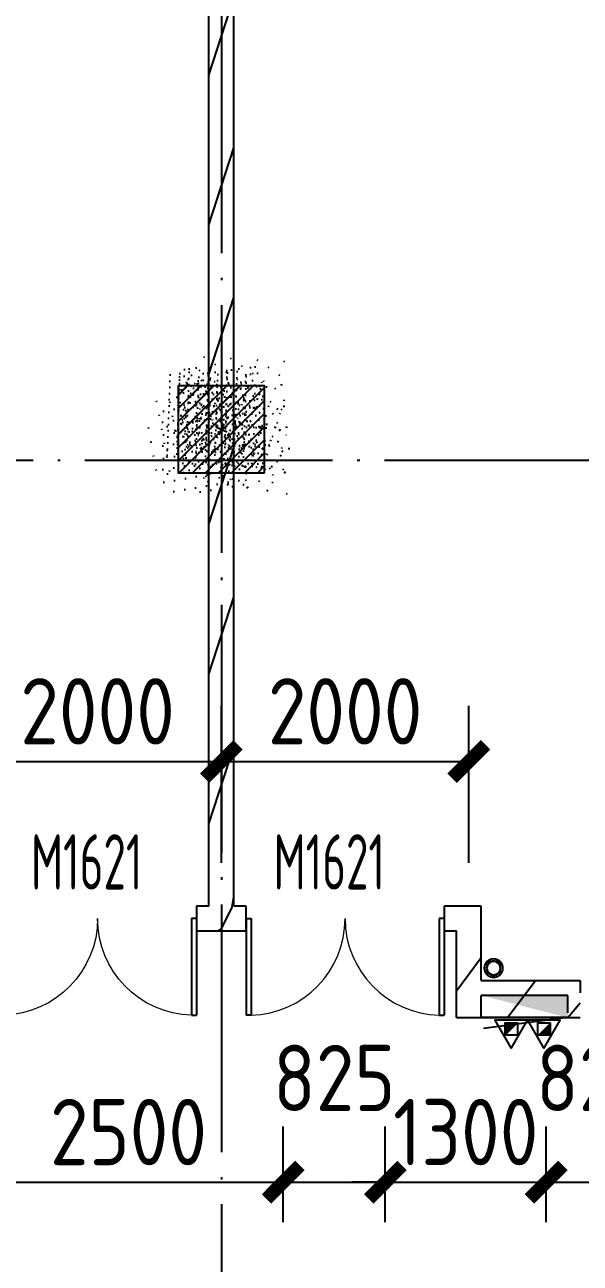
# Model space of a CAD drawing. Header units: inches. Extents: x 0 to 1813292486, y 0 to 3473589894.
# Drawn here: x 600488297 to 600492786, y 3473220935 to 3473230934 of the extents above; entities that cross this region are included whole.
import ezdxf
from ezdxf.enums import TextEntityAlignment as Align
from ezdxf.xclip import XClip

# ---------------------------------------------------------------- set-up
doc = ezdxf.new("R2010")
doc.units = ezdxf.units.IN
doc.header["$LTSCALE"] = 1000
doc.header["$MEASUREMENT"] = 0
doc.header["$XCLIPFRAME"] = 2
doc.linetypes.add('AX-MALL-GIRD-200$0$DOTE', pattern=[2.4200000000000004, 2, -0.2, 0.02, -0.2])
for name, color, linetype in [('A-Anno-Note', 241, 'Continuous'), ('AX-MALL-DIM-P02$0$A-Anno-Dims', 3, 'Continuous'), ('AX-MALL-DIM-P02$0$A-Detl-Thin', 131, 'Continuous'), ('AX-MALL-GIRD-200$0$A-Grid', 222, 'AX-MALL-GIRD-200$0$DOTE'), ('AX-MALL-P02-200$0$A-Anno-Note', 241, 'Continuous'), ('AX-MALL-WALL-P02$0$A-Anno-Note', 241, 'Continuous'), ('AX-MALL-WALL-P02-QT$0$A-Detl-Patt', 8, 'Continuous'), ('AX-MALL-WALL-P02-QT$0$A-Detl-Thin', 131, 'Continuous'), ('AX-MALL-WALL-P02-QT$0$A-Wall', 2, 'Continuous'), ('AX-MALL-WALL-P02-QT$0$A-Wall-Patt', 13, 'Continuous'), ('AX-MALL-WALL-P02-QT$0$A-Wind', 4, 'Continuous'), ('AX-MALL-WORD-P02$0$A-Wind-Iden', 11, 'Continuous'), ('AX-MALL-ZTKD-P02$0$A-Anno-Note', 241, 'Continuous'), ('PX-MALL-P02-LG$0$P-Exsh', 31, 'Continuous'), ('PX-MALL-P02-LG$0$P-Hydt-Boxx', 221, 'Continuous'), ('PX-MALL-P02-LG$0$P-Hydt-Pipe', 221, 'Continuous'), ('PX-MALL-P02-LG$0$P-Pipe-Risr', 7, 'Continuous'), ('PX-MALL-P02-LG$0$P-Pipe-Risr-Arch', 6, 'Continuous'), ('PX-MALL-P02-LG$0$P-Pipe-Risr-W100', 6, 'Continuous'), ('PX-MALL-P02-LG$0$P-Pipe-Risr-W50', 6, 'Continuous'), ('SX-MALL-WALL-L-1F~2F$0$S-COLU', 30, 'Continuous'), ('SX-MALL-WALL-L-1F~2F$0$S-PATT-WALL', 83, 'Continuous'), ('SX-MALL-WALL-L-1F~2F$0$单形心', 4, 'Continuous')]:
    doc.layers.add(name, color=color, linetype=linetype)
doc.styles.add('AX-MALL-DIM-P02$0$_TCH_DIM_T3', font='gbenor.shx')
doc.styles.add('AX-MALL-WORD-P02$0$_TCH_WINDOW', font='gbenor.shx', dxfattribs={"bigfont": 'gbcbig.shx'})
doc.styles.add('PX-MALL-P02-LG$0$jzfz', font='gbenor.shx', dxfattribs={"bigfont": 'gbcbig.shx'})
doc.dimstyles.new('AX-MALL-DIM-P02$0$_TCH_ARCH&&180', dxfattribs={"dimtxt": 535.5, "dimasz": 270, "dimexe": 450, "dimexo": 450, "dimgap": 137.25, "dimtad": 1, "dimdec": 0, "dimzin": 0, "dimdsep": 46, "dimtxsty": 'AX-MALL-DIM-P02$0$_TCH_DIM_T3', "dimblk": 'AX-MALL-DIM-P02$0$_ArchTick', "dimcen": 0.09, "dimclrt": 7, "dimazin": 2, "dimtfac": 1, "dimtdec": 0, "dimtix": 1, "dimtmove": 2, "dimatfit": 3, "dimfxl": 500, "dimtolj": 1, "dimtzin": 0, "dimarcsym": 0})
pattern_1 = [(45, (0, 359.0227), (-353.55353201463, 353.55353201463), [])]

# ---------------------------------------------------------------- blocks, each defined once
blk = doc.blocks.new('AX-MALL-WORD-P02')
at = {"layer": 'AX-MALL-WORD-P02$0$A-Wind-Iden', "style": 'AX-MALL-WORD-P02$0$_TCH_WINDOW', "width": 0.7}
for p in [(600301509.8595023, 3473114972.097249), (600303346.5522683, 3473114287.875295)]:
    blk.add_text('M1621', height=446.25, rotation=339.5681612302259, dxfattribs=at).set_placement(p)
blk = doc.blocks.new('AX-MALL-GIRD-200')
at = {"layer": 'AX-MALL-GIRD-200$0$A-Grid'}
for p, q in [((600330787.703265, 3473189157.338247), (600292058.1643155, 3473085193.611165)), ((600223757.4145118, 3473147635.412487), (600581653.41861, 3473014308.649205))]:
    blk.add_line(p, q, dxfattribs=at)
blk = doc.blocks.new('AX-MALL-WALL-P02-QT$0$tj')
at = {"layer": 'AX-MALL-WALL-P02-QT$0$A-Detl-Patt'}
h = blk.add_hatch(dxfattribs=at)
h.set_pattern_fill('STEEL', color=256, scale=100.0000000000001, angle=50.43183869082386)
h.set_pattern_definition([(75.00000000004839, (-14278.19445574284, 156289.8254051208), (-153.3407249234246, 41.08752340989569), []), (75.00000000004839, (-14317.88195610046, 156358.5661673546), (-153.3407249234246, 41.08752340989569), [])])
edge = h.paths.add_edge_path()
edge.add_line((88101.273016572, 47666.64152574539), (87883.93542659283, 47459.84604215622))
edge.add_line((87883.93542659283, 47459.84604215622), (91571.54751467705, 43584.64122533798))
edge.add_arc((262949.389629302, 558937.705083496), 543101.4133620498, 251.6057364187558, 260.0288666978238)
edge.add_arc((172180.8466627672, -2862.146247219684), 27099.9982179492, 64.7128659603706, 96.9316049602786, ccw=False)
edge.add_arc((262948.9730309481, 558936.3205539446), 543099.9677998082, 261.6155114784545, 271.7251478115656)
edge.add_line((279298.9759148359, 16082.51663446426), (279298.9759315252, 16382.65274763107))
edge.add_arc((262948.9742454757, 558936.3204835369), 542799.9676941936, 261.62020364125146, 271.7261014454634, ccw=False)
edge.add_arc((172180.8456921196, -2862.14609140989), 27400.00151046549, 64.80631838577902, 96.83815911678944)
edge.add_arc((262949.394896181, 558937.7037490648), 542801.4137571028, 251.6136389015772, 260.02417327084333, ccw=False)
edge.add_line((91737.26096642017, 43845.69257831573), (88101.273016572, 47666.64152574539))
blk.add_lwpolyline([(88103.03003954887, 47737.33037519455), (87813.24658572674, 47461.60306501389), (91543.92713344097, 43541.13421487808, 0.03677856867194786), (168908.9495433569, 23989.2463850975, -0.1416543586965341), (183742.0972260237, 21592.70785188675, 0.04416604653312874), (279348.9759123325, 16034.00206041336), (279348.9759345055, 16434.18465709686, -0.04414427716130016), (183859.0483468771, 21979.79425859451, 0.1405450684183163), (168919.8474783897, 24393.46752309799, -0.03670519880877311), (91764.87840116024, 43889.20268630981), (88103.03007543087, 47737.33033752441)], format="xyb", dxfattribs=at)
blk.add_lwpolyline([(88101.273016572, 47666.64152574539), (87883.93542659283, 47459.84604215622), (91571.54751467705, 43584.64122533798, 0.0367693963449814), (168910.2986617088, 24039.77597379684, -0.1415142461245126), (183756.7420067787, 21641.08926153183, 0.04414024362697595), (279298.9759148359, 16082.51663446426), (279298.9759315252, 16382.65274763107, -0.04412389944666065), (183844.4648458958, 21931.40288829803, 0.1406825130026793), (168918.4574091434, 24342.94360637665, -0.03671436212623864), (91737.26096642017, 43845.69257831573)], format="xyb", close=True, dxfattribs=at)
blk = doc.blocks.new('SX-MALL-WALL-L-1F~2F$0$BANWANG_XINGXIN')
at = {"color": 0}
for points in [[(0.7071067811865476, 0.7071067811865475), (-0.7071067811865477, -0.7071067811865475)], [(-0.7071067811865475, 0.7071067811865476), (0.7071067811865474, -0.7071067811865477)]]:
    blk.add_lwpolyline(points, dxfattribs=at)
blk = doc.blocks.new('SX-MALL-WALL-L-1F~2F')
at = {"layer": 'SX-MALL-WALL-L-1F~2F$0$S-PATT-WALL'}
h = blk.add_hatch(dxfattribs=at)
h.set_pattern_fill('钢筋混凝土', color=256, scale=15, pattern_type=2)
h.set_pattern_definition([(24.56816131876918, (600332935.7891504, 3473134121.862035), (-31.18316060756021, 68.21004687377882), []), (29.56816131876925, (600332935.7891504, 3473134121.862035), (97.53445422577846, -46.37920049590846), [11.24999999999975, -123.749999999998]), (334.5681613187692, (600332935.7891504, 3473134121.862035), (19.8843977583576, 112.9961142864107), [8.999999999999753, -98.99999999999802]), (80.01956131876923, (600332943.9170215, 3473134117.997103), (117.4189029535321, 66.61682170576017), [9.5610285, -105.1713168]), (25.75236131876918, (600332946.2619354, 3473134149.974679), (141.3476152674957, -79.15081590010527), [16.87499999999999, -185.6249999999999]), (76.20376131876925, (600332958.040899, 3473134143.378771), (182.3878362713222, 87.98253900728308), [14.3415432, -157.75695]), (330.7523613187692, (600332946.2619354, 3473134149.974679), (182.3877676118969, 87.98268144025063), [13.5, -148.4999999999999]), (0.5681613187692685, (600332957.7000613, 3473134137.710125), (62.82047321120105, -87.84980446922418), [11.25, -123.75]), (305.5681613187692, (600332957.7000613, 3473134137.710125), (72.17288940056437, 89.18848105901375), [8.999999999999998, -98.99999999999999]), (51.01956131876926, (600332962.9350961, 3473134130.389306), (134.9933625470349, 1.33857134020591), [9.5610285, -105.1713168]), (17.06816131876921, (600332935.7891504, 3473134121.862035), (19.14085714793764, 46.1558949392409), [0.7499999999999999, -97.79999999999998, 0.7499999999999999, -100.5, 0.7499999999999999, -99.37499999999999]), (347.0681613187692, (600332935.7891504, 3473134121.862035), (57.63084699394109, 41.66442757030211), [0.7499999999999999, -57.29999999999999, 0.7499999999999999, -95.54999999999998, 0.7499999999999999, -37.87499999999999]), (307.0681613187692, (600332904.4435518, 3473134133.53919), (73.85474001336533, -31.12342331039777), [0.7499999999999847, -37.49999999999902, 0.7499999999999847, -116.999999999998, 0.7499999999999847, -155.2499999999961]), (297.0681613187692, (600332890.3872297, 3473134138.775582), (87.2164167648191, -16.46683781742514), [0.7499999999999999, -48.74999999999999, 0.7499999999999999, -77.69999999999997, 0.7499999999999999, -110.25])])
h.paths.add_polyline_path([(600304454.3436079, 3473117466.724951), (600304698.7085898, 3473118122.686653), (600304042.7468867, 3473118367.051636), (600303798.3819046, 3473117711.089932)])
h = blk.add_hatch(dxfattribs=at)
h.set_pattern_fill('钢筋混凝土', color=256, scale=15, pattern_type=2)
h.set_pattern_definition([(24.56816131876918, (600332935.7891504, 3473134121.862035), (-31.18316060756021, 68.21004687377882), []), (29.56816131876925, (600332935.7891504, 3473134121.862035), (97.53445422577846, -46.37920049590846), [11.25, -123.75]), (334.5681613187692, (600332935.7891504, 3473134121.862035), (19.88439775835759, 112.9961142864107), [9, -99]), (80.01956131876923, (600332943.9170215, 3473134117.997102), (117.4189029535321, 66.61682170576017), [9.5610285, -105.1713168]), (25.75236131876919, (600332946.2619354, 3473134149.974679), (141.3476152674957, -79.15081590010527), [16.87499999999951, -185.624999999996]), (76.20376131876925, (600332958.040899, 3473134143.37877), (182.3878362713222, 87.98253900728311), [14.3415432, -157.75695]), (330.7523613187692, (600332946.2619354, 3473134149.974679), (182.387767611897, 87.98268144025062), [13.49999999999975, -148.499999999996]), (0.5681613187692669, (600332957.7000613, 3473134137.710125), (62.82047321120105, -87.84980446922418), [11.25, -123.75]), (305.5681613187692, (600332957.7000613, 3473134137.710125), (72.17288940056439, 89.18848105901375), [9, -99]), (51.01956131876926, (600332962.935096, 3473134130.389305), (134.9933625470349, 1.33857134020591), [9.5610285, -105.1713168]), (17.06816131876921, (600332935.7891504, 3473134121.862035), (19.14085714793764, 46.15589493924091), [0.75, -97.8, 0.75, -100.5, 0.75, -99.375]), (347.0681613187692, (600332935.7891504, 3473134121.862035), (57.63084699394109, 41.66442757030211), [0.75, -57.3, 0.75, -95.55, 0.75, -37.875]), (307.0681613187692, (600332904.4435519, 3473134133.53919), (73.85474001336534, -31.12342331039777), [0.75, -37.5, 0.75, -117, 0.75, -155.25]), (297.0681613187692, (600332890.3872297, 3473134138.775582), (87.2164167648191, -16.46683781742514), [0.75, -48.75, 0.75, -77.69999999999999, 0.75, -110.25])])
h.paths.add_polyline_path([(600304454.3436077, 3473117466.72495), (600304698.7085898, 3473118122.686653), (600304042.7468868, 3473118367.051635), (600303798.3819048, 3473117711.089932)])
at = {"layer": 'SX-MALL-WALL-L-1F~2F$0$S-COLU'}
blk.add_lwpolyline([(600304454.3436077, 3473117466.72495), (600304698.7085898, 3473118122.686653), (600304042.7468868, 3473118367.051635), (600303798.3819048, 3473117711.089932)], close=True, dxfattribs=at)
at = {"layer": 'SX-MALL-WALL-L-1F~2F$0$单形心', "xscale": 50, "yscale": 50, "zscale": 50}
blk.add_blockref('SX-MALL-WALL-L-1F~2F$0$BANWANG_XINGXIN', (600304248.5452473, 3473117916.888293), dxfattribs=at)
blk = doc.blocks.new('SX-MALL-WALL-L-2F~3F')
ref = blk.add_blockref('SX-MALL-WALL-L-1F~2F', (0, 0))
XClip(ref).set_block_clipping_path([(600349769.7341375, 3473074679.418533), (600357001.7302529, 3473071985.287766), (600356499.8725733, 3473070638.124951), (600359302.5086629, 3473069594.060767), (600362345.1765132, 3473077761.653201), (600381551.4312518, 3473070606.759726), (600391553.7259278, 3473066880.611454), (600387749.827644, 3473056669.608357), (600391632.1759799, 3473055223.319679), (600395635.5522461, 3473065969.791956), (600406982.2408491, 3473061742.817497), (600403058.8006672, 3473051210.921831), (600412723.2437257, 3473047610.6332), (600445093.3740637, 3473134503.466942), (600393055.2444371, 3473153889.197227), (600387463.4997383, 3473138878.984498), (600380158.3525343, 3473141600.366193), (600382830.751978, 3473148774.027779), (600388210.8522022, 3473146769.782572), (600390696.2253517, 3473153441.399696), (600277474.697425, 3473195619.741203), (600273446.9822528, 3473184807.934726), (600257129.111771, 3473190886.82031), (600241575.9633431, 3473149136.690594), (600258197.8999482, 3473142944.531458), (600255239.7303221, 3473135003.762026), (600263182.3271956, 3473132044.911624), (600260741.6763649, 3473125493.34496), (600269350.4970673, 3473122286.306632), (600271511.1407766, 3473128086.235537), (600286270.1853781, 3473122588.058336), (600284109.5416689, 3473116788.129431), (600282580.7823727, 3473112684.400902), (600291840.7574171, 3473109234.788475), (600290827.7957876, 3473106515.642598), (600293360.405141, 3473105572.171298), (600294731.2544166, 3473109252.0137), (600323175.4764534, 3473098655.706329), (600321336.3302773, 3473093718.790065), (600344750.773286, 3473084996.222976), (600341987.4689643, 3473077578.540671), (600344583.6790427, 3473076611.376234), (600346015.5062013, 3473080454.904757), (600351201.5612961, 3473078522.947055)])
blk = doc.blocks.new('SX-MALL-WALL-2F~3F')
blk.add_blockref('SX-MALL-WALL-L-2F~3F', (0, 0))
blk = doc.blocks.new('AX-MALL-WALL-P02-QT$0$$DorLib2D$00000002')
for p, q in [((-0.5, -5.684341886080802e-17), (-0.5000000000000007, 0.4875)), ((-0.4750000000000007, 0.4875), (-0.5000000000000007, 0.4875)), ((-0.475, -2.842170943040401e-17), (-0.4750000000000007, 0.4875)), ((0.475, -2.842170943040401e-17), (0.4750000000000007, 0.4875)), ((0.4750000000000007, 0.4875), (0.5000000000000007, 0.4875)), ((0.5, -5.684341886080802e-17), (0.5000000000000007, 0.4875)), ((-0.5, -5.684341886080802e-17), (-0.475, -2.842170943040401e-17)), ((0.5, -5.684341886080802e-17), (0.475, -2.842170943040401e-17))]:
    blk.add_line(p, q)
at = {"lineweight": 13}
for centre, start, end in [((-0.4875, -4.263256414560601e-17), 0, 88.53071641864632), ((0.4875, -4.263256414560601e-17), 91.4692835813537, 180)]:
    blk.add_arc(centre, 0.4875, start, end, dxfattribs=at)
blk = doc.blocks.new('AX-MALL-WALL-P02-QT')
at = {"layer": 'AX-MALL-WALL-P02-QT$0$A-Wall-Patt'}
h = blk.add_hatch(dxfattribs=at)
h.set_pattern_fill('普通砖', color=256, scale=200, style=0)
h.set_pattern_definition(pattern_1)
h.paths.add_polyline_path([(600302881.2649908, 3473114246.626392), (600302998.246661, 3473114274.189652), (600306890.0468897, 3473124721.152558), (600306817.5603982, 3473124815.989369), (600306700.4643699, 3473124785.159795), (600302810.8290316, 3473114344.008218)])
h = blk.add_hatch(dxfattribs=at)
h.set_pattern_fill('普通砖', color=256, scale=200, style=0)
h.set_pattern_definition(pattern_1)
h.paths.add_polyline_path([(600302810.8290316, 3473114344.008218), (600302717.1202174, 3473114378.917501), (600302647.3016511, 3473114191.499872), (600302834.7192799, 3473114121.681306), (600302881.2649908, 3473114246.626392)])
h = blk.add_hatch(dxfattribs=at)
h.set_pattern_fill('普通砖', color=256, scale=200, style=0)
h.set_pattern_definition(pattern_1)
h.paths.add_polyline_path([(600302834.7192799, 3473114121.681306), (600303022.1369094, 3473114051.86274), (600303091.9554758, 3473114239.280369), (600302998.246661, 3473114274.189652), (600302881.2649908, 3473114246.626392)])
h = blk.add_hatch(dxfattribs=at)
h.set_pattern_fill('普通砖', color=256, scale=200, style=0)
h.set_pattern_definition(pattern_1)
h.paths.add_polyline_path([(600304872.4229542, 3473113576.003988), (600304591.2965103, 3473113680.731838), (600304521.4779439, 3473113493.314209), (600304615.1867586, 3473113458.404925)])
h = blk.add_hatch(dxfattribs=at)
h.set_pattern_fill('普通砖', color=256, scale=200, style=0)
h.set_pattern_definition(pattern_1)
h.paths.add_polyline_path([(600304370.821776, 3473112802.443223), (600304662.967255, 3473113013.751101), (600304872.4229542, 3473113576.003988), (600304615.1867586, 3473113458.404925)])
h = blk.add_hatch(dxfattribs=at)
h.set_pattern_fill('普通砖', color=256, scale=200, style=0)
h.set_pattern_definition(pattern_1)
h.paths.add_polyline_path([(600304662.967255, 3473113013.751101), (600304370.821776, 3473112802.443223), (600305307.909924, 3473112453.350391), (600305412.6377735, 3473112734.476835)])
at = {"layer": 'AX-MALL-WALL-P02-QT$0$A-Wall'}
for p, q in [((600302810.8290316, 3473114344.008218), (600306700.4643699, 3473124785.159795)), ((600302998.246661, 3473114274.189652), (600306890.0468897, 3473124721.152558)), ((600302717.1202174, 3473114378.917501), (600302647.3016511, 3473114191.499872)), ((600302810.8290316, 3473114344.008218), (600302717.1202174, 3473114378.917501)), ((600302647.3016511, 3473114191.499872), (600302834.7192799, 3473114121.681306)), ((600303091.9554758, 3473114239.280369), (600302998.246661, 3473114274.189652)), ((600303022.1369094, 3473114051.86274), (600303091.9554758, 3473114239.280369)), ((600302834.7192799, 3473114121.681306), (600303022.1369094, 3473114051.86274)), ((600304591.2965103, 3473113680.731838), (600304521.4779439, 3473113493.314209)), ((600304872.4229542, 3473113576.003988), (600304591.2965103, 3473113680.731838)), ((600304521.4779439, 3473113493.314209), (600304615.1867586, 3473113458.404925)), ((600304662.967255, 3473113013.751101), (600304872.4229542, 3473113576.003988)), ((600304370.821776, 3473112802.443223), (600304615.1867586, 3473113458.404925)), ((600304662.967255, 3473113013.751101), (600305412.6377735, 3473112734.476835)), ((600304370.821776, 3473112802.443223), (600305307.909924, 3473112453.350391)), ((600305412.6377735, 3473112734.476835), (600305377.7284908, 3473112640.768021))]:
    blk.add_line(p, q, dxfattribs=at)
at = {"layer": 'AX-MALL-WALL-P02-QT$0$A-Detl-Thin'}
blk.add_blockref('SX-MALL-WALL-2F~3F', (0, 0), dxfattribs=at)
at = {"layer": 'AX-MALL-WALL-P02-QT$0$A-Detl-Thin', "rotation": 339.5681613091762}
blk.add_blockref('AX-MALL-WALL-P02-QT$0$tj', (600144118.6961328, 3473128496.287411), dxfattribs=at)
at = {"layer": 'AX-MALL-WALL-P02-QT$0$A-Wind'}
blk.add_blockref('AX-MALL-GIRD-200', (0, 0), dxfattribs=at)
at = {"layer": 'AX-MALL-WALL-P02-QT$0$A-Wind', "xscale": 1600, "zscale": 200}
for p, yscale, rotation in [((600301932.5404168, 3473114564.482952), -1600, 339.5681612973006), ((600303806.7167099, 3473113866.297289), 1600, 159.5681612856918)]:
    blk.add_blockref('AX-MALL-WALL-P02-QT$0$$DorLib2D$00000002', p, dxfattribs=dict(at, yscale=yscale, rotation=rotation))
blk = doc.blocks.new('AX-MALL-WALL-P02')
at = {"layer": 'AX-MALL-WALL-P02$0$A-Anno-Note'}
blk.add_blockref('AX-MALL-WORD-P02', (0, 0), dxfattribs=at)
blk.add_blockref('AX-MALL-WALL-P02-QT', (0, 0), dxfattribs=at)
blk = doc.blocks.new('PX-MALL-P02-LG$0$XHS1')
at = {"layer": 'PX-MALL-P02-LG$0$P-Hydt-Boxx', "ltscale": 0.7}
for p, q in [((350.0030006170273, 240), (-332.898939371109, 327.2950124740601)), ((350.0030006170273, 240), (-349.9969996213913, 240)), ((-349.9969997406006, 239.9999995231628), (-349.9969996213913, 60)), ((350.0030003786087, 200), (350.003000497818, 60)), ((350.0030006170273, 60), (-349.996999502182, 60))]:
    blk.add_line(p, q, dxfattribs=at)
blk.add_solid([(350.0030006170273, 240), (350.0030002593994, 60.00000047683716), (-349.9969996213913, 60)], dxfattribs=at)
blk = doc.blocks.new('PX-MALL-P02-LG$0$MHQ')
at = {"layer": 'PX-MALL-P02-LG$0$P-Exsh', "ltscale": 0.7}
h = blk.add_hatch(dxfattribs=at)
h.set_pattern_fill('ANSI31', color=256, scale=25, style=0)
h.set_pattern_definition([(45, (-160019.2306599375, -42228.3236173685), (-28.0633003783411, 28.0633003783411), [])])
h.paths.add_polyline_path([(-75.0000000015425, 185.1731819980414), (75, 185.1731819980414), (75, 35.17318199802685), (-75.0000000015425, 35.17318199802685)])
for points in [[(0, 346.4101615137042), (-200, -1.455191522836685e-11), (200, -1.455191522836685e-11)], [(0, 346.4101615137042), (-200, -1.455191522836685e-11), (200, -1.455191522836685e-11)], [(0, 346.4101615137042), (-200, -1.455191522836685e-11), (200, -1.455191522836685e-11)], [(-75.0000000015425, 185.1731819980414), (75, 185.1731819980414), (75, 35.17318199802685), (-75.0000000015425, 35.17318199802685)]]:
    blk.add_lwpolyline(points, close=True, dxfattribs=at)
blk = doc.blocks.new('PX-MALL-P02-LG$0$20200929200250')
at = {"layer": 'PX-MALL-P02-LG$0$P-Exsh', "ltscale": 0.7, "xscale": 0.6600000001490116, "yscale": 0.6600000001490116, "zscale": 0.6600000001490116}
for p in [(-132.0000001192093, 40), (131.9999997615814, 40)]:
    blk.add_blockref('PX-MALL-P02-LG$0$MHQ', p, dxfattribs=at)
blk = doc.blocks.new('PX-MALL-P02-LG$0$20211220143732')
at = {"layer": 'PX-MALL-P02-LG$0$P-Exsh'}
blk.add_blockref('PX-MALL-P02-LG$0$20200929200250', (-374.9999999407155, 219.6219584928522), dxfattribs=at)
at = {"layer": 'PX-MALL-P02-LG$0$P-Hydt-Boxx', "ltscale": 0.7, "xscale": -1}
blk.add_blockref('PX-MALL-P02-LG$0$XHS1', (-349.9969999989844, 0), dxfattribs=at)
blk = doc.blocks.new('PX-MALL-P02-LG$0$P-Risr')
at = {"layer": 'PX-MALL-P02-LG$0$P-Pipe-Risr-W50'}
h = blk.add_hatch(color=0, dxfattribs=at)
edge = h.paths.add_edge_path()
edge.add_ellipse((0, 0), major_axis=(47.05795628796547, 47.05795628796547), ratio=0.9999999999999695, start_angle=225.0000000000009, end_angle=405.0000000000009, ccw=False)
edge.add_ellipse((0, 0), major_axis=(47.05795628796764, 47.05795628796764), ratio=0.9999999999998785, start_angle=133.9675974886221, end_angle=225.0000000000035, ccw=False)
edge.add_line((-66.53919663240958, 1.199087783927098), (-54.4367953546693, 1.199087783927098))
edge.add_ellipse((0, 0), major_axis=(-38.50196423560672, 38.50196423560672), ratio=0.9999999999999859, start_angle=43.73814098242129, end_angle=134.9999999999996)
edge.add_ellipse((0, 0), major_axis=(38.50196423561096, 38.50196423561096), ratio=0.9999999999998216, start_angle=225.0000000000051, end_angle=405.0000000000051)
edge.add_ellipse((0, 0), major_axis=(38.50196423560679, 38.50196423560679), ratio=0.9999999999999831, start_angle=45.00000000000048, end_angle=133.7381409824204)
edge.add_line((-54.43679535467527, 1.199087783927098), (-66.53919663241555, 1.199087783927098))
edge.add_ellipse((0, 0), major_axis=(-47.05795628796762, 47.05795628796762), ratio=0.9999999999998742, start_angle=-45.00000000000358, end_angle=43.967597488629224, ccw=False)
at = {"layer": 'PX-MALL-P02-LG$0$P-Pipe-Risr-Arch', "ltscale": 0.7}
blk.add_circle((0, 0), 59.29000000000001, dxfattribs=at)
at = {"layer": 'PX-MALL-P02-LG$0$P-Pipe-Risr-W100', "color": 0, "const_width": 15}
blk.add_lwpolyline([(-75, 0, 1), (75, 0, 1)], format="xyb", close=True, dxfattribs=at)
at = {"layer": 'PX-MALL-P02-LG$0$P-Pipe-Risr-W50'}
blk.add_circle((0, 0), 54.45000000000001, dxfattribs=at)
at = {"layer": 'PX-MALL-P02-LG$0$P-Pipe-Risr', "style": 'PX-MALL-P02-LG$0$jzfz', "width": 0.6, "flags": 1}
for tag, p in [('SYS-MARK', (0.3310501334344735, -45.65933377496549)), ('RANGE', (0.3337570973526454, -45.67887874227017))]:
    blk.add_attdef(tag, text='', height=0.015625, dxfattribs=at).set_placement(p, align=Align.MIDDLE)
blk = doc.blocks.new('PX-MALL-P02-LG')
at = {"layer": 'PX-MALL-P02-LG$0$P-Exsh', "rotation": 159.5681622282723}
blk.add_blockref('PX-MALL-P02-LG$0$20211220143732', (600304642.0216848, 3473112957.525812), dxfattribs=at)
at = {"layer": 'PX-MALL-P02-LG$0$P-Hydt-Pipe', "color": 221, "xscale": -0.9999999999999973, "rotation": 249.568161615699}
blk.add_blockref('PX-MALL-P02-LG$0$P-Risr', (600304791.5853528, 3473113072.550633), dxfattribs=at)
blk = doc.blocks.new('AX-MALL-ZTKD-P02')
at = {"layer": 'AX-MALL-ZTKD-P02$0$A-Anno-Note'}
blk.add_blockref('AX-MALL-GIRD-200', (0, 0), dxfattribs=at)
blk = doc.blocks.new('AX-MALL-DIM-P02$0$_ArchTick')
at = {"color": 0, "linetype": 'ByBlock', "const_width": 0.4}
blk.add_lwpolyline([(-0.5, -0.5), (0.5, 0.5)], dxfattribs=at)
blk = doc.blocks.new('*D589')
at = {"layer": 'AX-MALL-DIM-P02$0$A-Anno-Dims', "color": 0, "lineweight": -2, "transparency": 16777216}
for p, q in [((600301152.5440441, 3473115335.26545), (600301595.2505423, 3473116523.645658)), ((600301438.1587678, 3473116101.955992), (600303312.3350608, 3473115403.770329)), ((600303026.7203372, 3473114637.079788), (600303469.4268353, 3473115825.459995))]:
    blk.add_line(p, q, dxfattribs=at)
at = {"layer": 'AX-MALL-DIM-P02$0$A-Anno-Dims', "color": 0, "lineweight": -2, "transparency": 16777216, "xscale": 270, "yscale": 270, "zscale": 270}
for p, rotation in [((600301438.1587678, 3473116101.955992), 159.568161306525), ((600303312.3350608, 3473115403.770329), 339.568161306525)]:
    blk.add_blockref('AX-MALL-DIM-P02$0$_ArchTick', p, dxfattribs=dict(at, rotation=rotation))
at = {"layer": 'AX-MALL-DIM-P02$0$A-Anno-Dims', "color": 7, "transparency": 16777216, "insert": (600302516.6295112, 3473116132.38386), "char_height": 535.5, "attachment_point": 5, "rotation": 339.568161306525, "style": 'AX-MALL-DIM-P02$0$_TCH_DIM_T3'}
blk.add_mtext('\\A1;2000', dxfattribs=at)
blk = doc.blocks.new('*D590')
at = {"layer": 'AX-MALL-DIM-P02$0$A-Anno-Dims', "color": 0, "lineweight": -2, "transparency": 16777216}
for p, q in [((600303026.7203372, 3473114637.079787), (600303469.4268351, 3473115825.459994)), ((600303312.3350606, 3473115403.770329), (600305186.5113537, 3473114705.584665)), ((600304900.89663, 3473113938.894124), (600305343.6031282, 3473115127.274331))]:
    blk.add_line(p, q, dxfattribs=at)
at = {"layer": 'AX-MALL-DIM-P02$0$A-Anno-Dims', "color": 0, "lineweight": -2, "transparency": 16777216, "xscale": 270, "yscale": 270, "zscale": 270}
for p, rotation in [((600303312.3350606, 3473115403.770329), 159.5681613101016), ((600305186.5113537, 3473114705.584665), 339.5681613101016)]:
    blk.add_blockref('AX-MALL-DIM-P02$0$_ArchTick', p, dxfattribs=dict(at, rotation=rotation))
at = {"layer": 'AX-MALL-DIM-P02$0$A-Anno-Dims', "color": 7, "transparency": 16777216, "insert": (600304390.8058041, 3473115434.198196), "char_height": 535.5, "attachment_point": 5, "rotation": 339.5681613101016, "style": 'AX-MALL-DIM-P02$0$_TCH_DIM_T3'}
blk.add_mtext('\\A1;2000', dxfattribs=at)
blk = doc.blocks.new('*D596')
at = {"layer": 'AX-MALL-DIM-P02$0$A-Anno-Dims', "color": 0, "lineweight": -2, "transparency": 16777216}
for p, q in [((600300140.1737608, 3473112617.705382), (600300409.4133545, 3473113340.438359)), ((600300252.3213998, 3473112918.748761), (600302595.0415422, 3473112046.015623)), ((600302482.8939031, 3473111744.972244), (600302752.1334969, 3473112467.705221))]:
    blk.add_line(p, q, dxfattribs=at)
at = {"layer": 'AX-MALL-DIM-P02$0$A-Anno-Dims', "color": 0, "lineweight": -2, "transparency": 16777216, "xscale": 270, "yscale": 270, "zscale": 270}
for p, rotation in [((600300252.3213998, 3473112918.748761), 159.5681367715627), ((600302595.0415422, 3473112046.015623), 339.5681367715626)]:
    blk.add_blockref('AX-MALL-DIM-P02$0$_ArchTick', p, dxfattribs=dict(at, rotation=rotation))
at = {"layer": 'AX-MALL-DIM-P02$0$A-Anno-Dims', "color": 7, "transparency": 16777216, "insert": (600301565.0642303, 3473112861.902831), "char_height": 535.5, "attachment_point": 5, "rotation": 339.56813677156265, "style": 'AX-MALL-DIM-P02$0$_TCH_DIM_T3'}
blk.add_mtext('\\A1;2500', dxfattribs=at)
blk = doc.blocks.new('*D597')
at = {"layer": 'AX-MALL-DIM-P02$0$A-Anno-Dims', "color": 0, "lineweight": -2, "transparency": 16777216}
for p, q in [((600302482.8939031, 3473111744.972243), (600302752.1334969, 3473112467.705221)), ((600303255.992103, 3473111456.970102), (600303525.2316967, 3473112179.703079)), ((600302595.0415419, 3473112046.015622), (600303368.1397418, 3473111758.013481))]:
    blk.add_line(p, q, dxfattribs=at)
at = {"layer": 'AX-MALL-DIM-P02$0$A-Anno-Dims', "color": 0, "lineweight": -2, "transparency": 16777216, "xscale": 270, "yscale": 270, "zscale": 270}
for p, rotation in [((600302595.0415419, 3473112046.015622), 159.5681367748517), ((600303368.1397418, 3473111758.013481), 339.5681367748517)]:
    blk.add_blockref('AX-MALL-DIM-P02$0$_ArchTick', p, dxfattribs=dict(at, rotation=rotation))
at = {"layer": 'AX-MALL-DIM-P02$0$A-Anno-Dims', "color": 7, "transparency": 16777216, "insert": (600303275.3525974, 3473112690.574101), "char_height": 535.5, "attachment_point": 5, "rotation": 339.5681367748517, "style": 'AX-MALL-DIM-P02$0$_TCH_DIM_T3'}
blk.add_mtext('\\A1;825', dxfattribs=at)
blk = doc.blocks.new('*D598')
at = {"layer": 'AX-MALL-DIM-P02$0$A-Anno-Dims', "color": 0, "lineweight": -2, "transparency": 16777216}
for p, q in [((600303255.9921031, 3473111456.970103), (600303525.2316968, 3473112179.70308)), ((600303368.1397419, 3473111758.013482), (600303115.1259826, 3473111852.268654)), ((600303368.1397419, 3473111758.013482), (600304586.3541389, 3473111304.192278)), ((600304474.2065, 3473111003.1489), (600304743.4460938, 3473111725.881877)), ((600304586.3541389, 3473111304.192278), (600304839.3678981, 3473111209.937105))]:
    blk.add_line(p, q, dxfattribs=at)
at = {"layer": 'AX-MALL-DIM-P02$0$A-Anno-Dims', "color": 0, "lineweight": -2, "transparency": 16777216, "xscale": 270, "yscale": 270, "zscale": 270}
for p, rotation in [((600303368.1397419, 3473111758.013482), 339.568136767573), ((600304586.3541389, 3473111304.192278), 159.5681367675729)]:
    blk.add_blockref('AX-MALL-DIM-P02$0$_ArchTick', p, dxfattribs=dict(at, rotation=rotation))
at = {"layer": 'AX-MALL-DIM-P02$0$A-Anno-Dims', "color": 7, "transparency": 16777216, "insert": (600304118.6296997, 3473111910.623519), "char_height": 535.5, "attachment_point": 5, "rotation": 339.5681367675729, "style": 'AX-MALL-DIM-P02$0$_TCH_DIM_T3'}
blk.add_mtext('\\A1;1300', dxfattribs=at)
blk = doc.blocks.new('*D599')
at = {"layer": 'AX-MALL-DIM-P02$0$A-Anno-Dims', "color": 0, "lineweight": -2, "transparency": 16777216}
for p, q in [((600304474.2065002, 3473111003.148899), (600304743.4460939, 3473111725.881877)), ((600305247.3032962, 3473110715.14728), (600305516.54289, 3473111437.880259)), ((600304586.3541392, 3473111304.192278), (600305359.4509352, 3473111016.19066))]:
    blk.add_line(p, q, dxfattribs=at)
at = {"layer": 'AX-MALL-DIM-P02$0$A-Anno-Dims', "color": 0, "lineweight": -2, "transparency": 16777216, "xscale": 270, "yscale": 270, "zscale": 270}
for p, rotation in [((600304586.3541392, 3473111304.192278), 159.5681367861883), ((600305359.4509352, 3473111016.19066), 339.5681367861883)]:
    blk.add_blockref('AX-MALL-DIM-P02$0$_ArchTick', p, dxfattribs=dict(at, rotation=rotation))
at = {"layer": 'AX-MALL-DIM-P02$0$A-Anno-Dims', "color": 7, "transparency": 16777216, "insert": (600305266.6644925, 3473111948.751019), "char_height": 535.5, "attachment_point": 5, "rotation": 339.5681367861883, "style": 'AX-MALL-DIM-P02$0$_TCH_DIM_T3'}
blk.add_mtext('\\A1;825', dxfattribs=at)
blk = doc.blocks.new('*D608')
at = {"layer": 'AX-MALL-DIM-P02$0$A-Anno-Dims', "color": 0, "lineweight": -2, "transparency": 16777216}
for p, q in [((600301865.4060841, 3473118537.8937), (600300791.6195921, 3473118937.910677)), ((600299921.6657779, 3473115313.592761), (600301213.309258, 3473118780.818902)), ((600300573.762604, 3473115070.667558), (600299499.976112, 3473115470.684536))]:
    blk.add_line(p, q, dxfattribs=at)
at = {"layer": 'AX-MALL-DIM-P02$0$A-Anno-Dims', "color": 0, "lineweight": -2, "transparency": 16777216, "xscale": 270, "yscale": 270, "zscale": 270}
for p, rotation in [((600301213.309258, 3473118780.818902), 69.56816126020536), ((600299921.6657779, 3473115313.592761), 249.5681612602054)]:
    blk.add_blockref('AX-MALL-DIM-P02$0$_ArchTick', p, dxfattribs=dict(at, rotation=rotation))
at = {"layer": 'AX-MALL-DIM-P02$0$A-Anno-Dims', "color": 7, "transparency": 16777216, "insert": (600300187.9668187, 3473117188.58843), "char_height": 535.5, "attachment_point": 5, "rotation": 69.56816126020537, "style": 'AX-MALL-DIM-P02$0$_TCH_DIM_T3'}
blk.add_mtext('\\A1;3700', dxfattribs=at)
blk = doc.blocks.new('AX-MALL-DIM-P02')
at = {"layer": 'AX-MALL-DIM-P02$0$A-Detl-Thin'}
blk.add_blockref('AX-MALL-ZTKD-P02', (-2.384185791015625e-06, 9.5367431640625e-07), dxfattribs=at)
at = {"layer": 'AX-MALL-DIM-P02$0$A-Anno-Dims'}
for p1, p2, distance, picture, middle in [((600300995.4522699, 3473114913.575784), (600302287.0957501, 3473118380.801926), 1145.8756527775204, '*D608', (600300187.9668187, 3473117188.58843)), ((600300995.4522698, 3473114913.575784), (600302869.6285627, 3473114215.390121), 1268.1626718617645, '*D589', (600302516.6295112, 3473116132.38386)), ((600302869.6285628, 3473114215.390121), (600304743.8048561, 3473113517.204458), 1268.1626703547888, '*D590', (600304390.8058041, 3473115434.198196)), ((600299983.0818058, 3473112196.015783), (600302325.8019482, 3473111323.282645), 771.2541191232962, '*D596', (600301565.0642303, 3473112861.902831)), ((600303098.900148, 3473111035.280504), (600304317.1145451, 3473110581.459301), 771.2541181463891, '*D598', (600304118.6296997, 3473111910.623519))]:
    dim = blk.add_aligned_dim(p1=p1, p2=p2, distance=distance, dimstyle='AX-MALL-DIM-P02$0$_TCH_ARCH&&180', dxfattribs=at)
    dim.commit()
    dim.dimension.update_dxf_attribs({"geometry": picture, "text_midpoint": middle})
for base, p1, p2, angle, picture, middle in [((600303368.1397418, 3473111758.013481), (600302325.8019483, 3473111323.282645), (600303098.9001482, 3473111035.280503), 339.56813671278644, '*D597', (600303275.3525974, 3473112690.574101)), ((600305359.4509352, 3473111016.19066), (600304317.1145453, 3473110581.4593), (600305090.2113415, 3473110293.457682), 339.56813681722105, '*D599', (600305266.6644925, 3473111948.751019))]:
    dim = blk.add_linear_dim(base=base, p1=p1, p2=p2, angle=angle, dimstyle='AX-MALL-DIM-P02$0$_TCH_ARCH&&180', dxfattribs=at)
    dim.commit()
    dim.dimension.update_dxf_attribs({"geometry": picture, "text_midpoint": middle, "dimtype": 129})
blk = doc.blocks.new('AX-MALL-P02-200')
at = {"layer": 'AX-MALL-P02-200$0$A-Anno-Note'}
blk.add_blockref('AX-MALL-WALL-P02', (0, 0), dxfattribs=at)
for name in ['AX-MALL-DIM-P02', 'PX-MALL-P02-LG']:
    blk.add_blockref(name, (0, 0), dxfattribs=at)

msp = doc.modelspace()

# ---------------------------------------------------------------- block references
at = {"layer": 'A-Anno-Note', "rotation": 20.43183869077545}
msp.add_blockref('AX-MALL-P02-200', (1250392458.527329, 9048125.682563305), dxfattribs=at)

doc.saveas('drawing.dxf')
